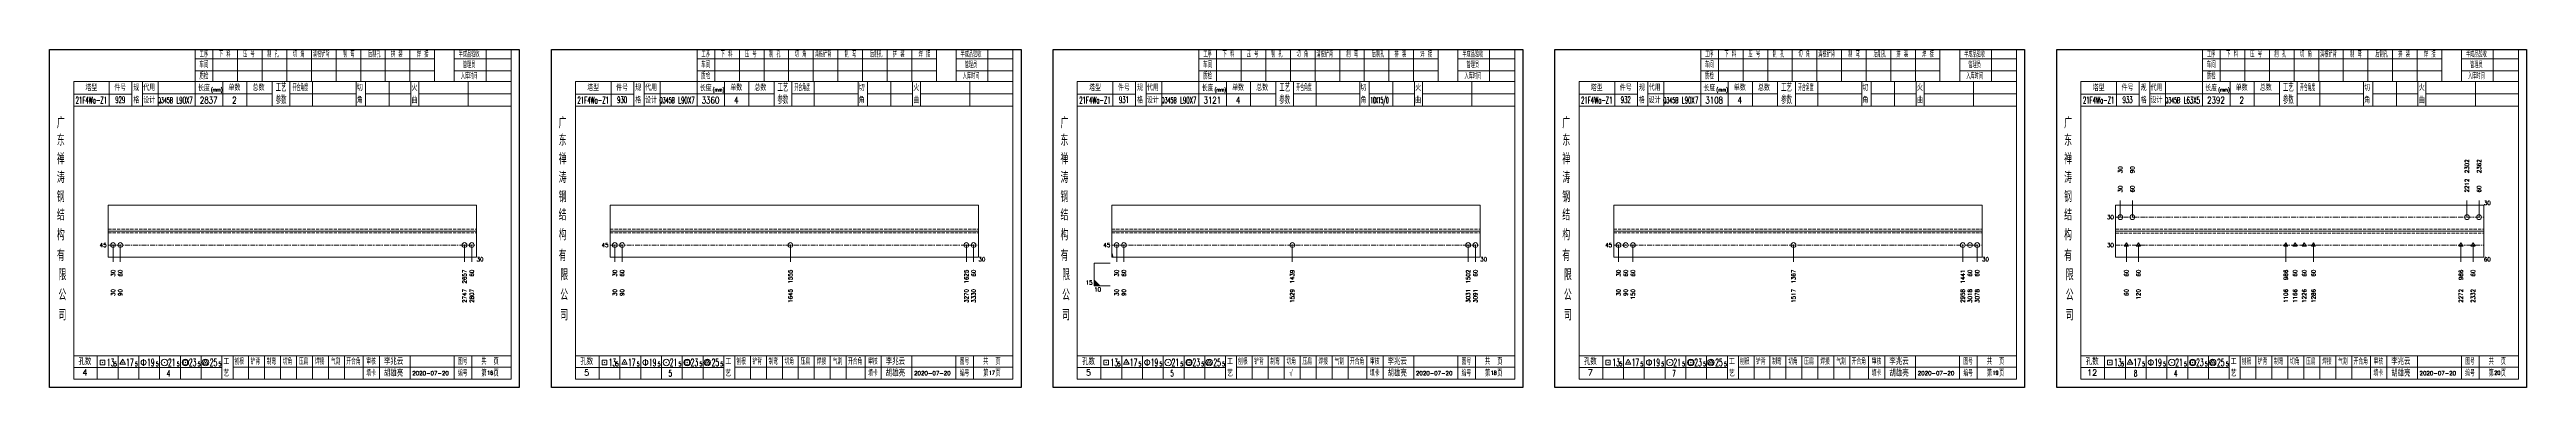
# Model space of a CAD drawing. Extents: x 1310 to 15542, y -76 to 8381.
# Drawn here: x 6198 to 7739, y -76 to 134 of the extents above; entities that cross this region are included whole.
import ezdxf
from ezdxf.enums import TextEntityAlignment as Align

# ---------------------------------------------------------------- set-up
doc = ezdxf.new("R2010")
doc.units = 0
doc.header["$MEASUREMENT"] = 0
doc.linetypes.add('一点画线', pattern=[5.2, 3, -1, 0.2, -1])
doc.linetypes.add('虚线', pattern=[2.75, 2, -0.75])
doc.layers.get('0').update_dxf_attribs({"linetype": 'CONTINUOUS', "lineweight": 25})
for name, color, linetype, lineweight in [('1', 7, 'CONTINUOUS', 25), ('4', 7, 'CONTINUOUS', 25), ('5', 7, 'CONTINUOUS', 25)]:
    doc.layers.add(name, color=color, linetype=linetype, lineweight=lineweight)
doc.styles.get("Standard").update_dxf_attribs({"font": 'simplex.shx', "width": 0.7, "height": 3, "bigfont": 'gbhzfs.shx'})

# ---------------------------------------------------------------- blocks, each defined once
blk = doc.blocks.new('孔21.5')
at = {"layer": '5', "color": 7, "linetype": 'Continuous', "lineweight": 13}
for p, q in [((-0.1, -0.1), (0.1, 0.1)), ((0.1, -0.1), (-0.1, 0.1))]:
    blk.add_line(p, q, dxfattribs=at)
blk.add_circle((0, 0), 1, dxfattribs=at)
blk = doc.blocks.new('孔17.5')
at = {"layer": '5', "color": 7, "linetype": 'Continuous', "lineweight": 13}
for p, q in [((0, 1), (-0.866, -0.5)), ((-0.1, -0.1), (0.1, 0.1)), ((0.1, -0.1), (-0.1, 0.1)), ((0.866, -0.5), (0, 1)), ((-0.866, -0.5), (0.866, -0.5))]:
    blk.add_line(p, q, dxfattribs=at)
blk = doc.blocks.new('CTJGK')
at = {"color": 6, "linetype": 'Continuous'}
for p, q in [((0, 209.97), (292.13, 209.97)), ((0, 0), (0, 209.97)), ((292.13, 209.97), (292.13, 0)), ((292.13, 0), (0, 0))]:
    blk.add_line(p, q, dxfattribs=at)

msp = doc.modelspace()

# ---------------------------------------------------------------- linework, layer by layer
at = {"color": 7, "linetype": 'Continuous', "lineweight": 18}
for p, q in [((6234.872, 37.201), (6234.872, 4.867)), ((6234.872, 37.201), (6464.002, 37.201)), ((6464.002, 37.201), (6464.002, 4.867)), ((6547.002, 37.201), (6547.002, 4.867)), ((6547.002, 37.201), (6776.132, 37.201)), ((6776.132, 37.201), (6776.132, 4.867)), ((6859.132, 37.201), (6859.132, 4.867)), ((6859.132, 37.201), (7088.262, 37.201)), ((7088.262, 37.201), (7088.262, 4.867)), ((7171.262, 37.201), (7171.262, 4.867)), ((7171.262, 37.201), (7400.392, 37.201)), ((7400.392, 37.201), (7400.392, 4.867)), ((7483.392, 37.225), (7483.392, 4.844)), ((7483.392, 37.225), (7712.522, 37.225)), ((7712.522, 37.225), (7712.522, 4.844)), ((6234.872, 21.034), (6464.002, 21.034)), ((6547.002, 21.034), (6776.132, 21.034)), ((6859.132, 21.034), (7088.262, 21.034)), ((7171.262, 21.034), (7400.392, 21.034)), ((7483.392, 21.034), (7712.522, 21.034))]:
    msp.add_line(p, q, dxfattribs=at)
at = {"color": 7, "linetype": 'Continuous', "lineweight": 13}
for p, q in [((7486.392, 29.725), (7486.392, 40.034)), ((7493.892, 29.725), (7493.892, 40.034)), ((7702.022, 29.725), (7702.022, 40.034)), ((7709.522, 29.725), (7709.522, 40.034)), ((6237.872, 12.367), (6237.872, 2.034)), ((6242.372, 12.367), (6242.372, 2.034)), ((6456.502, 12.367), (6456.502, 2.034)), ((6461.002, 12.367), (6461.002, 2.034)), ((6550.002, 12.367), (6550.002, 2.034)), ((6554.502, 12.367), (6554.502, 2.034)), ((6659.18, 12.367), (6659.18, 2.034)), ((6768.632, 12.367), (6768.632, 2.034)), ((6773.132, 12.367), (6773.132, 2.034)), ((6848.132, 1.034), (6858.132, 1.034)), ((6848.132, 1.034), (6848.132, -12.966)), ((6859.132, 7.562), (6859.866, 4.867)), ((6862.132, 12.367), (6862.132, 2.034)), ((6866.632, 12.367), (6866.632, 2.034)), ((6971.384, 12.367), (6971.384, 2.034)), ((7080.762, 12.367), (7080.762, 2.034)), ((7085.262, 12.367), (7085.262, 2.034)), ((7174.262, 12.367), (7174.262, 2.034)), ((7183.262, 12.367), (7183.262, 2.034)), ((7283.099, 12.367), (7283.099, 2.034)), ((7388.392, 12.367), (7388.392, 2.034)), ((7397.392, 12.367), (7397.392, 2.034)), ((7490.142, 12.344), (7490.142, 2.034)), ((7497.642, 12.344), (7497.642, 2.034)), ((7589.336, 12.344), (7589.336, 2.034)), ((7606.578, 12.344), (7606.578, 2.034)), ((7698.272, 12.344), (7698.272, 2.034)), ((7705.772, 12.344), (7705.772, 2.034)), ((6851.632, -12.966), (6848.132, -9.466)), ((6850.757, -12.966), (6848.132, -10.341)), ((6849.882, -12.966), (6848.132, -11.216)), ((6849.007, -12.966), (6848.132, -12.091)), ((6848.132, -12.966), (6858.132, -12.966))]:
    msp.add_line(p, q, dxfattribs=at)
at = {"color": 1, "linetype": '虚线', "lineweight": 18}
for p, q in [((6234.872, 22.201), (6464.002, 22.201)), ((6234.872, 19.867), (6464.002, 19.867)), ((6547.002, 22.201), (6776.132, 22.201)), ((6547.002, 19.867), (6776.132, 19.867)), ((6859.132, 22.201), (7088.262, 22.201)), ((6859.132, 19.867), (7088.262, 19.867)), ((7171.262, 22.201), (7400.392, 22.201)), ((7171.262, 19.867), (7400.392, 19.867)), ((7483.392, 22.225), (7712.522, 22.225)), ((7483.392, 19.844), (7712.522, 19.844))]:
    msp.add_line(p, q, dxfattribs=at)
at = {"color": 3, "linetype": '一点画线', "lineweight": 13}
for p, q in [((7483.392, 29.725), (7712.522, 29.725)), ((6234.872, 12.367), (6464.002, 12.367)), ((6547.002, 12.367), (6776.132, 12.367)), ((6859.132, 12.367), (7088.262, 12.367)), ((7171.262, 12.367), (7400.392, 12.367)), ((7483.392, 12.344), (7712.522, 12.344))]:
    msp.add_line(p, q, dxfattribs=at)
at = {"layer": '1', "color": 7, "linetype": 'Continuous', "lineweight": 18}
for p, q in [((6234.872, 4.867), (6464.002, 4.867)), ((6547.002, 4.867), (6776.132, 4.867)), ((6859.132, 4.867), (7088.262, 4.867)), ((7171.262, 4.867), (7400.392, 4.867)), ((7483.392, 4.844), (7712.522, 4.844))]:
    msp.add_line(p, q, dxfattribs=at)
at = {"layer": '4', "color": 1, "linetype": 'Continuous', "lineweight": 18}
for p, q in [((6198.372, 133.861), (6198.372, -76.109)), ((6490.502, 133.861), (6198.372, 133.861)), ((6289.002, 133.861), (6289.002, 114.021)), ((6437.842, 128.131), (6289.002, 128.131)), ((6300.032, 133.861), (6300.032, 114.001)), ((6315.342, 133.861), (6315.342, 114.001)), ((6330.662, 133.861), (6330.662, 114.001)), ((6345.972, 133.861), (6345.972, 114.001)), ((6361.282, 133.861), (6361.282, 114.001)), ((6376.592, 133.861), (6376.592, 114.001)), ((6391.912, 133.861), (6391.912, 114.001)), ((6407.222, 133.861), (6407.222, 114.001)), ((6422.532, 133.861), (6422.532, 114.001)), ((6437.842, 133.861), (6437.842, 114.021)), ((6437.842, 133.861), (6437.842, 114.001)), ((6450.122, 133.861), (6450.122, 114.001)), ((6485.452, 128.131), (6450.122, 128.131)), ((6469.872, 133.861), (6469.872, 114.001)), ((6485.452, 133.861), (6485.452, 114.001)), ((6490.502, 104.061), (6490.502, 133.861)), ((6510.502, 133.861), (6510.502, -76.109)), ((6802.632, 133.861), (6510.502, 133.861)), ((6601.132, 133.861), (6601.132, 114.021)), ((6749.972, 128.131), (6601.132, 128.131)), ((6612.162, 133.861), (6612.162, 114.001)), ((6627.472, 133.861), (6627.472, 114.001)), ((6642.792, 133.861), (6642.792, 114.001)), ((6658.102, 133.861), (6658.102, 114.001)), ((6673.412, 133.861), (6673.412, 114.001)), ((6688.722, 133.861), (6688.722, 114.001)), ((6704.042, 133.861), (6704.042, 114.001)), ((6719.352, 133.861), (6719.352, 114.001)), ((6734.662, 133.861), (6734.662, 114.001)), ((6749.972, 133.861), (6749.972, 114.021)), ((6749.972, 133.861), (6749.972, 114.001)), ((6762.252, 133.861), (6762.252, 114.001)), ((6797.582, 128.131), (6762.252, 128.131)), ((6782.002, 133.861), (6782.002, 114.001)), ((6797.582, 133.861), (6797.582, 114.001)), ((6802.632, 104.061), (6802.632, 133.861)), ((6822.632, 133.861), (6822.632, -76.109)), ((7114.762, 133.861), (6822.632, 133.861)), ((6913.262, 133.861), (6913.262, 114.021)), ((7062.102, 128.131), (6913.262, 128.131)), ((6924.292, 133.861), (6924.292, 114.001)), ((6939.602, 133.861), (6939.602, 114.001)), ((6954.922, 133.861), (6954.922, 114.001)), ((6970.232, 133.861), (6970.232, 114.001)), ((6985.542, 133.861), (6985.542, 114.001)), ((7000.852, 133.861), (7000.852, 114.001)), ((7016.172, 133.861), (7016.172, 114.001)), ((7031.482, 133.861), (7031.482, 114.001)), ((7046.792, 133.861), (7046.792, 114.001)), ((7062.102, 133.861), (7062.102, 114.021)), ((7062.102, 133.861), (7062.102, 114.001)), ((7074.382, 133.861), (7074.382, 114.001)), ((7109.712, 128.131), (7074.382, 128.131)), ((7094.132, 133.861), (7094.132, 114.001)), ((7109.712, 133.861), (7109.712, 114.001)), ((7114.762, 104.061), (7114.762, 133.861)), ((7134.762, 133.861), (7134.762, -76.109)), ((7426.892, 133.861), (7134.762, 133.861)), ((7225.392, 133.861), (7225.392, 114.021)), ((7374.232, 128.131), (7225.392, 128.131)), ((7236.422, 133.861), (7236.422, 114.001)), ((7251.732, 133.861), (7251.732, 114.001)), ((7267.052, 133.861), (7267.052, 114.001)), ((7282.362, 133.861), (7282.362, 114.001)), ((7297.672, 133.861), (7297.672, 114.001)), ((7312.982, 133.861), (7312.982, 114.001)), ((7328.302, 133.861), (7328.302, 114.001)), ((7343.612, 133.861), (7343.612, 114.001)), ((7358.922, 133.861), (7358.922, 114.001)), ((7374.232, 133.861), (7374.232, 114.021)), ((7374.232, 133.861), (7374.232, 114.001)), ((7386.512, 133.861), (7386.512, 114.001)), ((7421.842, 128.131), (7386.512, 128.131)), ((7406.262, 133.861), (7406.262, 114.001)), ((7421.842, 133.861), (7421.842, 114.001)), ((7426.892, 104.061), (7426.892, 133.861)), ((7446.892, 133.861), (7446.892, -76.109)), ((7739.022, 133.861), (7446.892, 133.861)), ((7537.522, 133.861), (7537.522, 114.021)), ((7686.362, 128.131), (7537.522, 128.131)), ((7548.552, 133.861), (7548.552, 114.001)), ((7563.862, 133.861), (7563.862, 114.001)), ((7579.182, 133.861), (7579.182, 114.001)), ((7594.492, 133.861), (7594.492, 114.001)), ((7609.802, 133.861), (7609.802, 114.001)), ((7625.112, 133.861), (7625.112, 114.001)), ((7640.432, 133.861), (7640.432, 114.001)), ((7655.742, 133.861), (7655.742, 114.001)), ((7671.052, 133.861), (7671.052, 114.001)), ((7686.362, 133.861), (7686.362, 114.021)), ((7686.362, 133.861), (7686.362, 114.001)), ((7698.642, 133.861), (7698.642, 114.001)), ((7733.972, 128.131), (7698.642, 128.131)), ((7718.392, 133.861), (7718.392, 114.001)), ((7733.972, 133.861), (7733.972, 114.001)), ((7739.022, 104.061), (7739.022, 133.861)), ((6213.382, 114.001), (6213.382, -71.059)), ((6485.452, 114.001), (6213.382, 114.001)), ((6235.502, 114.011), (6235.502, 98.591)), ((6249.652, 98.591), (6249.652, 114.001)), ((6256.152, 98.591), (6256.152, 114.001)), ((6266.022, 114.001), (6266.022, 98.591)), ((6437.842, 120.651), (6289.002, 120.651)), ((6289.002, 114.021), (6289.002, 98.591)), ((6306.122, 114.001), (6306.122, 98.591)), ((6321.172, 114.001), (6321.172, 98.591)), ((6336.872, 114.001), (6336.872, 98.591)), ((6347.932, 114.001), (6347.932, 98.591)), ((6361.882, 114.001), (6361.882, 98.591)), ((6389.182, 114.001), (6389.182, 98.591)), ((6394.942, 114.001), (6394.942, 98.591)), ((6409.562, 114.001), (6409.562, 98.591)), ((6423.022, 114.001), (6423.022, 98.591)), ((6428.012, 114.001), (6428.012, 98.591)), ((6485.452, 120.651), (6450.122, 120.651)), ((6458.752, 114.001), (6458.752, 98.591)), ((6485.452, -71.059), (6485.452, 114.001)), ((6525.512, 114.001), (6525.512, -71.059)), ((6797.582, 114.001), (6525.512, 114.001)), ((6547.632, 114.011), (6547.632, 98.591)), ((6561.782, 98.591), (6561.782, 114.001)), ((6568.282, 98.591), (6568.282, 114.001)), ((6578.152, 114.001), (6578.152, 98.591)), ((6749.972, 120.651), (6601.132, 120.651)), ((6601.132, 114.021), (6601.132, 98.591)), ((6618.252, 114.001), (6618.252, 98.591)), ((6633.302, 114.001), (6633.302, 98.591)), ((6649.002, 114.001), (6649.002, 98.591)), ((6660.062, 114.001), (6660.062, 98.591)), ((6674.012, 114.001), (6674.012, 98.591)), ((6701.312, 114.001), (6701.312, 98.591)), ((6707.072, 114.001), (6707.072, 98.591)), ((6721.692, 114.001), (6721.692, 98.591)), ((6735.152, 114.001), (6735.152, 98.591)), ((6740.142, 114.001), (6740.142, 98.591)), ((6797.582, 120.651), (6762.252, 120.651)), ((6770.882, 114.001), (6770.882, 98.591)), ((6797.582, -71.059), (6797.582, 114.001)), ((6837.642, 114.001), (6837.642, -71.059)), ((7109.712, 114.001), (6837.642, 114.001)), ((6859.762, 114.011), (6859.762, 98.591)), ((6873.912, 98.591), (6873.912, 114.001)), ((6880.412, 98.591), (6880.412, 114.001)), ((6890.282, 114.001), (6890.282, 98.591)), ((7062.102, 120.651), (6913.262, 120.651)), ((6913.262, 114.021), (6913.262, 98.591)), ((6930.382, 114.001), (6930.382, 98.591)), ((6945.432, 114.001), (6945.432, 98.591)), ((6961.132, 114.001), (6961.132, 98.591)), ((6972.192, 114.001), (6972.192, 98.591)), ((6986.142, 114.001), (6986.142, 98.591)), ((7013.442, 114.001), (7013.442, 98.591)), ((7019.202, 114.001), (7019.202, 98.591)), ((7033.822, 114.001), (7033.822, 98.591)), ((7047.282, 114.001), (7047.282, 98.591)), ((7052.272, 114.001), (7052.272, 98.591)), ((7109.712, 120.651), (7074.382, 120.651)), ((7083.012, 114.001), (7083.012, 98.591)), ((7109.712, -71.059), (7109.712, 114.001)), ((7149.772, 114.001), (7149.772, -71.059)), ((7421.842, 114.001), (7149.772, 114.001)), ((7171.892, 114.011), (7171.892, 98.591)), ((7186.042, 98.591), (7186.042, 114.001)), ((7192.542, 98.591), (7192.542, 114.001)), ((7202.412, 114.001), (7202.412, 98.591)), ((7374.232, 120.651), (7225.392, 120.651)), ((7225.392, 114.021), (7225.392, 98.591)), ((7242.512, 114.001), (7242.512, 98.591)), ((7257.562, 114.001), (7257.562, 98.591)), ((7273.262, 114.001), (7273.262, 98.591)), ((7284.322, 114.001), (7284.322, 98.591)), ((7298.272, 114.001), (7298.272, 98.591)), ((7325.572, 114.001), (7325.572, 98.591)), ((7331.332, 114.001), (7331.332, 98.591)), ((7345.952, 114.001), (7345.952, 98.591)), ((7359.412, 114.001), (7359.412, 98.591)), ((7364.402, 114.001), (7364.402, 98.591)), ((7421.842, 120.651), (7386.512, 120.651)), ((7395.142, 114.001), (7395.142, 98.591)), ((7421.842, -71.059), (7421.842, 114.001)), ((7461.902, 114.001), (7461.902, -71.059)), ((7733.972, 114.001), (7461.902, 114.001)), ((7484.022, 114.011), (7484.022, 98.591)), ((7498.172, 98.591), (7498.172, 114.001)), ((7504.672, 98.591), (7504.672, 114.001)), ((7514.542, 114.001), (7514.542, 98.591)), ((7686.362, 120.651), (7537.522, 120.651)), ((7537.522, 114.021), (7537.522, 98.591)), ((7554.642, 114.001), (7554.642, 98.591)), ((7569.692, 114.001), (7569.692, 98.591)), ((7585.392, 114.001), (7585.392, 98.591)), ((7596.452, 114.001), (7596.452, 98.591)), ((7610.402, 114.001), (7610.402, 98.591)), ((7637.702, 114.001), (7637.702, 98.591)), ((7643.462, 114.001), (7643.462, 98.591)), ((7658.082, 114.001), (7658.082, 98.591)), ((7671.542, 114.001), (7671.542, 98.591)), ((7676.532, 114.001), (7676.532, 98.591)), ((7733.972, 120.651), (7698.642, 120.651)), ((7707.272, 114.001), (7707.272, 98.591)), ((7733.972, -71.059), (7733.972, 114.001)), ((6249.652, 106.241), (6213.382, 106.241)), ((6485.632, 98.591), (6213.382, 98.591)), ((6336.872, 106.291), (6256.152, 106.291)), ((6347.932, 106.291), (6389.182, 106.291)), ((6394.942, 106.291), (6423.022, 106.291)), ((6428.012, 106.291), (6485.632, 106.291)), ((6490.502, -76.109), (6490.502, 104.061)), ((6561.782, 106.241), (6525.512, 106.241)), ((6797.762, 98.591), (6525.512, 98.591)), ((6649.002, 106.291), (6568.282, 106.291)), ((6660.062, 106.291), (6701.312, 106.291)), ((6707.072, 106.291), (6735.152, 106.291)), ((6740.142, 106.291), (6797.762, 106.291)), ((6802.632, -76.109), (6802.632, 104.061)), ((6873.912, 106.241), (6837.642, 106.241)), ((7109.892, 98.591), (6837.642, 98.591)), ((6961.132, 106.291), (6880.412, 106.291)), ((6972.192, 106.291), (7013.442, 106.291)), ((7019.202, 106.291), (7047.282, 106.291)), ((7052.272, 106.291), (7109.892, 106.291)), ((7114.762, -76.109), (7114.762, 104.061)), ((7186.042, 106.241), (7149.772, 106.241)), ((7422.022, 98.591), (7149.772, 98.591)), ((7273.262, 106.291), (7192.542, 106.291)), ((7284.322, 106.291), (7325.572, 106.291)), ((7331.332, 106.291), (7359.412, 106.291)), ((7364.402, 106.291), (7422.022, 106.291)), ((7426.892, -76.109), (7426.892, 104.061)), ((7498.172, 106.241), (7461.902, 106.241)), ((7734.152, 98.591), (7461.902, 98.591)), ((7585.392, 106.291), (7504.672, 106.291)), ((7596.452, 106.291), (7637.702, 106.291)), ((7643.462, 106.291), (7671.542, 106.291)), ((7676.532, 106.291), (7734.152, 106.291)), ((7739.022, -76.109), (7739.022, 104.061)), ((6213.382, -56.529), (6485.452, -56.529)), ((6228.072, -56.529), (6228.072, -71.059)), ((6241.002, -71.059), (6241.002, -56.529)), ((6253.932, -56.529), (6253.932, -71.059)), ((6266.852, -71.059), (6266.852, -56.529)), ((6279.782, -56.529), (6279.782, -71.059)), ((6292.712, -71.059), (6292.712, -56.529)), ((6305.632, -71.059), (6305.632, -56.529)), ((6312.502, -71.059), (6312.502, -56.529)), ((6322.162, -71.059), (6322.162, -56.529)), ((6332.102, -71.059), (6332.102, -56.529)), ((6342.042, -71.059), (6342.042, -56.529)), ((6351.992, -71.059), (6351.992, -56.529)), ((6361.932, -71.059), (6361.932, -56.529)), ((6371.872, -71.059), (6371.872, -56.529)), ((6381.822, -71.059), (6381.822, -56.529)), ((6393.462, -71.059), (6393.462, -56.529)), ((6403.612, -71.059), (6403.612, -56.529)), ((6422.672, -71.059), (6422.672, -56.529)), ((6450.052, -71.059), (6450.052, -56.529)), ((6461.012, -71.059), (6461.012, -56.529)), ((6525.512, -56.529), (6797.582, -56.529)), ((6540.202, -56.529), (6540.202, -71.059)), ((6553.132, -71.059), (6553.132, -56.529)), ((6566.062, -56.529), (6566.062, -71.059)), ((6578.982, -71.059), (6578.982, -56.529)), ((6591.912, -56.529), (6591.912, -71.059)), ((6604.842, -71.059), (6604.842, -56.529)), ((6617.762, -71.059), (6617.762, -56.529)), ((6624.632, -71.059), (6624.632, -56.529)), ((6634.292, -71.059), (6634.292, -56.529)), ((6644.232, -71.059), (6644.232, -56.529)), ((6654.172, -71.059), (6654.172, -56.529)), ((6664.122, -71.059), (6664.122, -56.529)), ((6674.062, -71.059), (6674.062, -56.529)), ((6684.002, -71.059), (6684.002, -56.529)), ((6693.952, -71.059), (6693.952, -56.529)), ((6705.592, -71.059), (6705.592, -56.529)), ((6715.742, -71.059), (6715.742, -56.529)), ((6734.802, -71.059), (6734.802, -56.529)), ((6762.182, -71.059), (6762.182, -56.529)), ((6773.142, -71.059), (6773.142, -56.529)), ((6837.642, -56.529), (7109.712, -56.529)), ((6852.332, -56.529), (6852.332, -71.059)), ((6865.262, -71.059), (6865.262, -56.529)), ((6878.192, -56.529), (6878.192, -71.059)), ((6891.112, -71.059), (6891.112, -56.529)), ((6904.042, -56.529), (6904.042, -71.059)), ((6916.972, -71.059), (6916.972, -56.529)), ((6929.892, -71.059), (6929.892, -56.529)), ((6936.762, -71.059), (6936.762, -56.529)), ((6946.422, -71.059), (6946.422, -56.529)), ((6956.362, -71.059), (6956.362, -56.529)), ((6966.302, -71.059), (6966.302, -56.529)), ((6976.252, -71.059), (6976.252, -56.529)), ((6986.192, -71.059), (6986.192, -56.529)), ((6996.132, -71.059), (6996.132, -56.529)), ((7006.082, -71.059), (7006.082, -56.529)), ((7017.722, -71.059), (7017.722, -56.529)), ((7027.872, -71.059), (7027.872, -56.529)), ((7046.932, -71.059), (7046.932, -56.529)), ((7074.312, -71.059), (7074.312, -56.529)), ((7085.272, -71.059), (7085.272, -56.529)), ((7149.772, -56.529), (7421.842, -56.529)), ((7164.462, -56.529), (7164.462, -71.059)), ((7177.392, -71.059), (7177.392, -56.529)), ((7190.322, -56.529), (7190.322, -71.059)), ((7203.242, -71.059), (7203.242, -56.529)), ((7216.172, -56.529), (7216.172, -71.059)), ((7229.102, -71.059), (7229.102, -56.529)), ((7242.022, -71.059), (7242.022, -56.529)), ((7248.892, -71.059), (7248.892, -56.529)), ((7258.552, -71.059), (7258.552, -56.529)), ((7268.492, -71.059), (7268.492, -56.529)), ((7278.432, -71.059), (7278.432, -56.529)), ((7288.382, -71.059), (7288.382, -56.529)), ((7298.322, -71.059), (7298.322, -56.529)), ((7308.262, -71.059), (7308.262, -56.529)), ((7318.212, -71.059), (7318.212, -56.529)), ((7329.852, -71.059), (7329.852, -56.529)), ((7340.002, -71.059), (7340.002, -56.529)), ((7359.062, -71.059), (7359.062, -56.529)), ((7386.442, -71.059), (7386.442, -56.529)), ((7397.402, -71.059), (7397.402, -56.529)), ((7461.902, -56.529), (7733.972, -56.529)), ((7476.592, -56.529), (7476.592, -71.059)), ((7489.522, -71.059), (7489.522, -56.529)), ((7502.452, -56.529), (7502.452, -71.059)), ((7515.372, -71.059), (7515.372, -56.529)), ((7528.302, -56.529), (7528.302, -71.059)), ((7541.232, -71.059), (7541.232, -56.529)), ((7554.152, -71.059), (7554.152, -56.529)), ((7561.022, -71.059), (7561.022, -56.529)), ((7570.682, -71.059), (7570.682, -56.529)), ((7580.622, -71.059), (7580.622, -56.529)), ((7590.562, -71.059), (7590.562, -56.529)), ((7600.512, -71.059), (7600.512, -56.529)), ((7610.452, -71.059), (7610.452, -56.529)), ((7620.392, -71.059), (7620.392, -56.529)), ((7630.342, -71.059), (7630.342, -56.529)), ((7641.982, -71.059), (7641.982, -56.529)), ((7652.132, -71.059), (7652.132, -56.529)), ((7671.192, -71.059), (7671.192, -56.529)), ((7698.572, -71.059), (7698.572, -56.529)), ((7709.532, -71.059), (7709.532, -56.529)), ((6198.372, -76.109), (6490.502, -76.109)), ((6305.632, -63.659), (6213.382, -63.659)), ((6213.382, -71.059), (6485.452, -71.059)), ((6312.462, -63.499), (6485.452, -63.499)), ((6510.502, -76.109), (6802.632, -76.109)), ((6617.762, -63.659), (6525.512, -63.659)), ((6525.512, -71.059), (6797.582, -71.059)), ((6624.592, -63.499), (6797.582, -63.499)), ((6822.632, -76.109), (7114.762, -76.109)), ((6929.892, -63.659), (6837.642, -63.659)), ((6837.642, -71.059), (7109.712, -71.059)), ((6936.722, -63.499), (7109.712, -63.499)), ((7134.762, -76.109), (7426.892, -76.109)), ((7242.022, -63.659), (7149.772, -63.659)), ((7149.772, -71.059), (7421.842, -71.059)), ((7248.852, -63.499), (7421.842, -63.499)), ((7446.892, -76.109), (7739.022, -76.109)), ((7554.152, -63.659), (7461.902, -63.659)), ((7461.902, -71.059), (7733.972, -71.059)), ((7560.982, -63.499), (7733.972, -63.499))]:
    msp.add_line(p, q, dxfattribs=at)
at = {"layer": '4', "color": 7, "linetype": 'Continuous', "lineweight": 13}
for p, q in [((6229.958, -62.023), (6229.958, -59.195)), ((6229.958, -59.195), (6232.786, -59.195)), ((6231.172, -60.809), (6231.572, -60.409)), ((6231.572, -60.809), (6231.172, -60.409)), ((6232.786, -59.195), (6232.786, -62.023)), ((6243.872, -58.609), (6242.14, -61.609)), ((6242.14, -61.609), (6245.604, -61.609)), ((6243.672, -60.809), (6244.072, -60.409)), ((6244.072, -60.809), (6243.672, -60.409)), ((6245.604, -61.609), (6243.872, -58.609)), ((6256.872, -58.609), (6256.872, -62.609)), ((6269.672, -60.809), (6270.072, -60.409)), ((6270.072, -60.809), (6269.672, -60.409)), ((6281.458, -62.023), (6281.458, -59.195)), ((6281.458, -59.195), (6284.286, -59.195)), ((6282.672, -60.809), (6283.072, -60.409)), ((6283.072, -60.809), (6282.672, -60.409)), ((6284.286, -59.195), (6284.286, -62.023)), ((6295.372, -58.609), (6293.64, -61.609)), ((6293.64, -61.609), (6297.104, -61.609)), ((6295.172, -60.809), (6295.572, -60.409)), ((6295.572, -60.809), (6295.172, -60.409)), ((6297.104, -61.609), (6295.372, -58.609)), ((6542.088, -62.023), (6542.088, -59.195)), ((6542.088, -59.195), (6544.916, -59.195)), ((6543.302, -60.809), (6543.702, -60.409)), ((6543.702, -60.809), (6543.302, -60.409)), ((6544.916, -59.195), (6544.916, -62.023)), ((6556.002, -58.609), (6554.27, -61.609)), ((6554.27, -61.609), (6557.734, -61.609)), ((6555.802, -60.809), (6556.202, -60.409)), ((6556.202, -60.809), (6555.802, -60.409)), ((6557.734, -61.609), (6556.002, -58.609)), ((6569.002, -58.609), (6569.002, -62.609)), ((6581.802, -60.809), (6582.202, -60.409)), ((6582.202, -60.809), (6581.802, -60.409)), ((6593.588, -62.023), (6593.588, -59.195)), ((6593.588, -59.195), (6596.416, -59.195)), ((6594.802, -60.809), (6595.202, -60.409)), ((6595.202, -60.809), (6594.802, -60.409)), ((6596.416, -59.195), (6596.416, -62.023)), ((6607.502, -58.609), (6605.77, -61.609)), ((6605.77, -61.609), (6609.234, -61.609)), ((6607.302, -60.809), (6607.702, -60.409)), ((6607.702, -60.809), (6607.302, -60.409)), ((6609.234, -61.609), (6607.502, -58.609)), ((6854.218, -62.023), (6854.218, -59.195)), ((6854.218, -59.195), (6857.046, -59.195)), ((6855.432, -60.809), (6855.832, -60.409)), ((6855.832, -60.809), (6855.432, -60.409)), ((6857.046, -59.195), (6857.046, -62.023)), ((6868.132, -58.609), (6866.4, -61.609)), ((6866.4, -61.609), (6869.864, -61.609)), ((6867.932, -60.809), (6868.332, -60.409)), ((6868.332, -60.809), (6867.932, -60.409)), ((6869.864, -61.609), (6868.132, -58.609)), ((6881.132, -58.609), (6881.132, -62.609)), ((6893.932, -60.809), (6894.332, -60.409)), ((6894.332, -60.809), (6893.932, -60.409)), ((6905.718, -62.023), (6905.718, -59.195)), ((6905.718, -59.195), (6908.546, -59.195)), ((6906.932, -60.809), (6907.332, -60.409)), ((6907.332, -60.809), (6906.932, -60.409)), ((6908.546, -59.195), (6908.546, -62.023)), ((6919.632, -58.609), (6917.9, -61.609)), ((6917.9, -61.609), (6921.364, -61.609)), ((6919.432, -60.809), (6919.832, -60.409)), ((6919.832, -60.809), (6919.432, -60.409)), ((6921.364, -61.609), (6919.632, -58.609)), ((7166.348, -62.023), (7166.348, -59.195)), ((7166.348, -59.195), (7169.176, -59.195)), ((7167.562, -60.809), (7167.962, -60.409)), ((7167.962, -60.809), (7167.562, -60.409)), ((7169.176, -59.195), (7169.176, -62.023)), ((7180.262, -58.609), (7178.53, -61.609)), ((7178.53, -61.609), (7181.994, -61.609)), ((7180.062, -60.809), (7180.462, -60.409)), ((7180.462, -60.809), (7180.062, -60.409)), ((7181.994, -61.609), (7180.262, -58.609)), ((7193.262, -58.609), (7193.262, -62.609)), ((7206.062, -60.809), (7206.462, -60.409)), ((7206.462, -60.809), (7206.062, -60.409)), ((7217.848, -62.023), (7217.848, -59.195)), ((7217.848, -59.195), (7220.676, -59.195)), ((7219.062, -60.809), (7219.462, -60.409)), ((7219.462, -60.809), (7219.062, -60.409)), ((7220.676, -59.195), (7220.676, -62.023)), ((7231.762, -58.609), (7230.03, -61.609)), ((7230.03, -61.609), (7233.494, -61.609)), ((7231.562, -60.809), (7231.962, -60.409)), ((7231.962, -60.809), (7231.562, -60.409)), ((7233.494, -61.609), (7231.762, -58.609)), ((7478.478, -62.023), (7478.478, -59.195)), ((7478.478, -59.195), (7481.306, -59.195)), ((7479.692, -60.809), (7480.092, -60.409)), ((7480.092, -60.809), (7479.692, -60.409)), ((7481.306, -59.195), (7481.306, -62.023)), ((7492.392, -58.609), (7490.66, -61.609)), ((7490.66, -61.609), (7494.124, -61.609)), ((7492.192, -60.809), (7492.592, -60.409)), ((7492.592, -60.809), (7492.192, -60.409)), ((7494.124, -61.609), (7492.392, -58.609)), ((7505.392, -58.609), (7505.392, -62.609)), ((7518.192, -60.809), (7518.592, -60.409)), ((7518.592, -60.809), (7518.192, -60.409)), ((7529.978, -62.023), (7529.978, -59.195)), ((7529.978, -59.195), (7532.806, -59.195)), ((7531.192, -60.809), (7531.592, -60.409)), ((7531.592, -60.809), (7531.192, -60.409)), ((7532.806, -59.195), (7532.806, -62.023)), ((7543.892, -58.609), (7542.16, -61.609)), ((7542.16, -61.609), (7545.624, -61.609)), ((7543.692, -60.809), (7544.092, -60.409)), ((7544.092, -60.809), (7543.692, -60.409)), ((7545.624, -61.609), (7543.892, -58.609)), ((6232.786, -62.023), (6229.958, -62.023)), ((6284.286, -62.023), (6281.458, -62.023)), ((6544.916, -62.023), (6542.088, -62.023)), ((6596.416, -62.023), (6593.588, -62.023)), ((6857.046, -62.023), (6854.218, -62.023)), ((6908.546, -62.023), (6905.718, -62.023)), ((7169.176, -62.023), (7166.348, -62.023)), ((7220.676, -62.023), (7217.848, -62.023)), ((7481.306, -62.023), (7478.478, -62.023)), ((7532.806, -62.023), (7529.978, -62.023))]:
    msp.add_line(p, q, dxfattribs=at)
for centre, radius in [((6256.872, -60.609), 1.6), ((6269.872, -60.609), 2), ((6282.872, -60.609), 2), ((6295.372, -60.609), 2), ((6569.002, -60.609), 1.6), ((6582.002, -60.609), 2), ((6595.002, -60.609), 2), ((6607.502, -60.609), 2), ((6881.132, -60.609), 1.6), ((6894.132, -60.609), 2), ((6907.132, -60.609), 2), ((6919.632, -60.609), 2), ((7193.262, -60.609), 1.6), ((7206.262, -60.609), 2), ((7219.262, -60.609), 2), ((7231.762, -60.609), 2), ((7505.392, -60.609), 1.6), ((7518.392, -60.609), 2), ((7531.392, -60.609), 2), ((7543.892, -60.609), 2)]:
    msp.add_circle(centre, radius, dxfattribs=at)

# ---------------------------------------------------------------- block references
at = {"color": 0, "linetype": 'Continuous'}
for p in [(6198.372, -76.109), (6510.502, -76.109), (6822.632, -76.109), (7134.762, -76.109), (7446.892, -76.109)]:
    msp.add_blockref('CTJGK', p, dxfattribs=at)
at = {"color": 8, "linetype": 'Continuous', "lineweight": 9, "xscale": 1.5, "yscale": 1.5, "zscale": 1.5}
for p in [(7486.392, 29.725), (7493.892, 29.725), (7702.022, 29.725), (7709.522, 29.725)]:
    msp.add_blockref('孔21.5', p, dxfattribs=at)
at = {"layer": '1', "color": 8, "linetype": 'Continuous', "lineweight": 9, "xscale": 1.5, "yscale": 1.5, "zscale": 1.5}
for name, p in [('孔21.5', (6237.872, 12.367)), ('孔21.5', (6242.372, 12.367)), ('孔21.5', (6456.502, 12.367)), ('孔21.5', (6461.002, 12.367)), ('孔21.5', (6550.002, 12.367)), ('孔21.5', (6554.502, 12.367)), ('孔21.5', (6659.18, 12.367)), ('孔21.5', (6768.632, 12.367)), ('孔21.5', (6773.132, 12.367)), ('孔21.5', (6862.132, 12.367)), ('孔21.5', (6866.632, 12.367)), ('孔21.5', (6971.384, 12.367)), ('孔21.5', (7080.762, 12.367)), ('孔21.5', (7085.262, 12.367)), ('孔21.5', (7174.262, 12.367)), ('孔21.5', (7178.762, 12.367)), ('孔21.5', (7183.262, 12.367)), ('孔21.5', (7283.099, 12.367)), ('孔21.5', (7388.392, 12.367)), ('孔21.5', (7392.892, 12.367)), ('孔21.5', (7397.392, 12.367)), ('孔17.5', (7490.142, 12.344)), ('孔17.5', (7497.642, 12.344)), ('孔17.5', (7589.336, 12.344)), ('孔17.5', (7595.083, 12.344)), ('孔17.5', (7600.83, 12.344)), ('孔17.5', (7606.578, 12.344)), ('孔17.5', (7698.272, 12.344)), ('孔17.5', (7705.772, 12.344))]:
    msp.add_blockref(name, p, dxfattribs=at)

# ---------------------------------------------------------------- texts
at = {"color": 7, "linetype": 'Continuous', "lineweight": 13}
for s, p in [('2302', (7702.022, 57.034)), ('2362', (7709.522, 57.034)), ('30', (7486.392, 57.034)), ('90', (7493.892, 57.034))]:
    msp.add_text(s, height=2.5, rotation=90, dxfattribs=at).set_placement(p, align=Align.MIDDLE_LEFT)
at = {"color": 8, "linetype": 'Continuous', "lineweight": 9}
for s, p in [('30', (7486.392, 45.034)), ('60', (7493.892, 45.034)), ('2212', (7702.022, 45.034)), ('60', (7709.522, 45.034))]:
    msp.add_text(s, height=2.5, rotation=90, dxfattribs=at).set_placement(p, align=Align.MIDDLE_LEFT)
at = {"color": 7, "linetype": 'Continuous', "lineweight": 13}
for s, p in [('30', (7482.392, 29.725)), ('45', (6233.872, 12.367)), ('45', (6546.002, 12.367)), ('45', (6858.132, 12.367)), ('45', (7170.262, 12.367)), ('30', (7482.392, 12.344))]:
    msp.add_text(s, height=2.5, dxfattribs=at).set_placement(p, align=Align.MIDDLE_RIGHT)
msp.add_text('30', height=2.5, dxfattribs=at).set_placement((7712.522, 38.534), align=Align.MIDDLE_LEFT)
msp.add_text('15', height=2.5, dxfattribs=at).set_placement((6847.132, -12.966), align=Align.BOTTOM_RIGHT)
msp.add_text('10', height=2.5, dxfattribs=at).set_placement((6848.132, -13.966), align=Align.TOP_LEFT)
at = {"layer": '1', "color": 7, "linetype": 'Continuous', "lineweight": 13}
for s, p in [('30', (6464.002, 3.534)), ('30', (6776.132, 3.534)), ('30', (7088.262, 3.534)), ('30', (7400.392, 3.534)), ('60', (7712.522, 3.534))]:
    msp.add_text(s, height=2.5, dxfattribs=at).set_placement(p, align=Align.MIDDLE_LEFT)
at = {"layer": '1', "color": 8, "linetype": 'Continuous', "lineweight": 9}
for s, p in [('30', (6237.872, -2.966)), ('60', (6242.372, -2.966)), ('2657', (6456.502, -2.966)), ('60', (6461.002, -2.966)), ('30', (6550.002, -2.966)), ('60', (6554.502, -2.966)), ('1555', (6659.18, -2.966)), ('1625', (6768.632, -2.966)), ('60', (6773.132, -2.966)), ('30', (6862.132, -2.966)), ('60', (6866.632, -2.966)), ('1439', (6971.384, -2.966)), ('1502', (7080.762, -2.966)), ('60', (7085.262, -2.966)), ('30', (7174.262, -2.966)), ('60', (7178.762, -2.966)), ('60', (7183.262, -2.966)), ('1367', (7283.099, -2.966)), ('1441', (7388.392, -2.966)), ('60', (7392.892, -2.966)), ('60', (7397.392, -2.966)), ('60', (7490.142, -2.966)), ('60', (7497.642, -2.966)), ('986', (7589.336, -2.966)), ('60', (7595.083, -2.966)), ('60', (7600.83, -2.966)), ('60', (7606.578, -2.966)), ('986', (7698.272, -2.966)), ('60', (7705.772, -2.966))]:
    msp.add_text(s, height=2.5, rotation=90, dxfattribs=at).set_placement(p, align=Align.MIDDLE_RIGHT)
at = {"layer": '1', "color": 7, "linetype": 'Continuous', "lineweight": 13}
for s, p in [('30', (6237.872, -14.966)), ('90', (6242.372, -14.966)), ('2747', (6456.502, -14.966)), ('2807', (6461.002, -14.966)), ('30', (6550.002, -14.966)), ('90', (6554.502, -14.966)), ('1645', (6659.18, -14.966)), ('3270', (6768.632, -14.966)), ('3330', (6773.132, -14.966)), ('30', (6862.132, -14.966)), ('90', (6866.632, -14.966)), ('1529', (6971.384, -14.966)), ('30', (7174.262, -14.966)), ('90', (7178.762, -14.966)), ('150', (7183.262, -14.966)), ('1517', (7283.099, -14.966)), ('2958', (7388.392, -14.966)), ('3018', (7392.892, -14.966)), ('3078', (7397.392, -14.966)), ('60', (7490.142, -14.966)), ('120', (7497.642, -14.966)), ('1106', (7589.336, -14.966)), ('1166', (7595.083, -14.966)), ('1226', (7600.83, -14.966)), ('1286', (7606.578, -14.966)), ('2272', (7698.272, -14.966)), ('2332', (7705.772, -14.966)), ('3031', (7080.762, -14.966)), ('3091', (7085.262, -14.966))]:
    msp.add_text(s, height=2.5, rotation=90, dxfattribs=at).set_placement(p, align=Align.MIDDLE_RIGHT)
at = {"layer": '4', "color": 1, "linetype": 'Continuous', "lineweight": 25}
for s, height, width, p in [('车间', 4, 0.7, (6294.372, 124.391)), ('工序', 3.7, 0.7, (6294.372, 130.991)), ('下 料', 3.7, 0.7, (6307.372, 130.991)), ('压 号', 3.7, 0.7, (6322.372, 130.991)), ('制 孔', 3.7, 0.7, (6337.372, 130.991)), ('切 角', 3.7, 0.7, (6353.372, 130.991)), ('清根铲背 ', 3.7, 0.7, (6368.372, 130.991)), (' 制 弯', 3.7, 0.7, (6383.372, 130.991)), (' 后制孔', 3.7, 0.7, (6399.372, 130.991)), ('拼 装', 3.7, 0.7, (6414.372, 130.991)), (' 焊 接', 3.7, 0.7, (6429.372, 130.991)), ('半成品验收', 3.7, 0.7, (6459.372, 130.991)), ('管理员', 3.7, 0.7, (6459.372, 124.391)), ('车间', 4, 0.7, (6606.502, 124.391)), ('工序', 3.7, 0.7, (6606.502, 130.991)), ('下 料', 3.7, 0.7, (6619.502, 130.991)), ('压 号', 3.7, 0.7, (6634.502, 130.991)), ('制 孔', 3.7, 0.7, (6649.502, 130.991)), ('切 角', 3.7, 0.7, (6665.502, 130.991)), ('清根铲背 ', 3.7, 0.7, (6680.502, 130.991)), (' 制 弯', 3.7, 0.7, (6695.502, 130.991)), (' 后制孔', 3.7, 0.7, (6711.502, 130.991)), ('拼 装', 3.7, 0.7, (6726.502, 130.991)), (' 焊 接', 3.7, 0.7, (6741.502, 130.991)), ('半成品验收', 3.7, 0.7, (6771.502, 130.991)), ('管理员', 3.7, 0.7, (6771.502, 124.391)), ('车间', 4, 0.7, (6918.632, 124.391)), ('工序', 3.7, 0.7, (6918.632, 130.991)), ('下 料', 3.7, 0.7, (6931.632, 130.991)), ('压 号', 3.7, 0.7, (6946.632, 130.991)), ('制 孔', 3.7, 0.7, (6961.632, 130.991)), ('切 角', 3.7, 0.7, (6977.632, 130.991)), ('清根铲背 ', 3.7, 0.7, (6992.632, 130.991)), (' 制 弯', 3.7, 0.7, (7007.632, 130.991)), (' 后制孔', 3.7, 0.7, (7023.632, 130.991)), ('拼 装', 3.7, 0.7, (7038.632, 130.991)), (' 焊 接', 3.7, 0.7, (7053.632, 130.991)), ('半成品验收', 3.7, 0.7, (7083.632, 130.991)), ('管理员', 3.7, 0.7, (7083.632, 124.391)), ('车间', 4, 0.7, (7230.762, 124.391)), ('工序', 3.7, 0.7, (7230.762, 130.991)), ('下 料', 3.7, 0.7, (7243.762, 130.991)), ('压 号', 3.7, 0.7, (7258.762, 130.991)), ('制 孔', 3.7, 0.7, (7273.762, 130.991)), ('切 角', 3.7, 0.7, (7289.762, 130.991)), ('清根铲背 ', 3.7, 0.7, (7304.762, 130.991)), (' 制 弯', 3.7, 0.7, (7319.762, 130.991)), (' 后制孔', 3.7, 0.7, (7335.762, 130.991)), ('拼 装', 3.7, 0.7, (7350.762, 130.991)), (' 焊 接', 3.7, 0.7, (7365.762, 130.991)), ('半成品验收', 3.7, 0.7, (7395.762, 130.991)), ('管理员', 3.7, 0.7, (7395.762, 124.391)), ('车间', 4, 0.7, (7542.892, 124.391)), ('工序', 3.7, 0.7, (7542.892, 130.991)), ('下 料', 3.7, 0.7, (7555.892, 130.991)), ('压 号', 3.7, 0.7, (7570.892, 130.991)), ('制 孔', 3.7, 0.7, (7585.892, 130.991)), ('切 角', 3.7, 0.7, (7601.892, 130.991)), ('清根铲背 ', 3.7, 0.7, (7616.892, 130.991)), (' 制 弯', 3.7, 0.7, (7631.892, 130.991)), (' 后制孔', 3.7, 0.7, (7647.892, 130.991)), ('拼 装', 3.7, 0.7, (7662.892, 130.991)), (' 焊 接', 3.7, 0.7, (7677.892, 130.991)), ('半成品验收', 3.7, 0.7, (7707.892, 130.991)), ('管理员', 3.7, 0.7, (7707.892, 124.391)), ('质检', 4, 0.7, (6294.372, 117.331)), ('(mm)', 2.24, 0.7, (6302.372, 108.891)), ('工艺', 4.8, 0.7, (6342.372, 110.151)), ('开合角度', 4, 0.6, (6354.372, 110.151)), ('入库时间', 3.7, 0.7, (6459.372, 117.331)), ('质检', 4, 0.7, (6606.502, 117.331)), ('(mm)', 2.24, 0.7, (6614.502, 108.891)), ('工艺', 4.8, 0.7, (6654.502, 110.151)), ('开合角度', 4, 0.6, (6666.502, 110.151)), ('入库时间', 3.7, 0.7, (6771.502, 117.331)), ('质检', 4, 0.7, (6918.632, 117.331)), ('(mm)', 2.24, 0.7, (6926.632, 108.891)), ('工艺', 4.8, 0.7, (6966.632, 110.151)), ('开合角度', 4, 0.6, (6978.632, 110.151)), ('入库时间', 3.7, 0.7, (7083.632, 117.331)), ('质检', 4, 0.7, (7230.762, 117.331)), ('(mm)', 2.24, 0.7, (7238.762, 108.891)), ('工艺', 4.8, 0.7, (7278.762, 110.151)), ('开合角度', 4, 0.6, (7290.762, 110.151)), ('入库时间', 3.7, 0.7, (7395.762, 117.331)), ('质检', 4, 0.7, (7542.892, 117.331)), ('(mm)', 2.24, 0.7, (7550.892, 108.891)), ('工艺', 4.8, 0.7, (7590.892, 110.151)), ('开合角度', 4, 0.6, (7602.892, 110.151)), ('入库时间', 3.7, 0.7, (7707.892, 117.331)), ('广', 6.96, 0.7, (6205.372, 88.361)), ('21F4Wa-Z1', 4, 0.5, (6224.372, 102.411)), ('929', 4, 0.5, (6242.372, 102.661)), ('Q345B', 3.5, 0.5, (6270.372, 102.391)), ('L90X7', 4, 0.5, (6282.372, 102.391)), ('2837', 4, 0.8, (6297.372, 102.441)), ('2', 4, 0.8, (6313.372, 102.441)), ('参数', 4.8, 0.7, (6342.372, 102.441)), ('广', 6.96, 0.7, (6517.502, 88.361)), ('21F4Wa-Z1', 4, 0.5, (6536.502, 102.411)), ('930', 4, 0.5, (6554.502, 102.661)), ('Q345B', 3.5, 0.5, (6582.502, 102.391)), ('L90X7', 4, 0.5, (6594.502, 102.391)), ('3360', 4, 0.8, (6609.502, 102.441)), ('4', 4, 0.8, (6625.502, 102.441)), ('参数', 4.8, 0.7, (6654.502, 102.441)), ('广', 6.96, 0.7, (6829.632, 88.361)), ('21F4Wa-Z1', 4, 0.5, (6848.632, 102.411)), ('931', 4, 0.5, (6866.632, 102.661)), ('Q345B', 3.5, 0.5, (6894.632, 102.391)), ('L90X7', 4, 0.5, (6906.632, 102.391)), ('3121', 4, 0.8, (6921.632, 102.441)), ('4', 4, 0.8, (6937.632, 102.441)), ('参数', 4.8, 0.7, (6966.632, 102.441)), ('10X15/0', 3.8, 0.4, (7025.632, 102.441)), ('广', 6.96, 0.7, (7141.762, 88.361)), ('21F4Wa-Z1', 4, 0.5, (7160.762, 102.411)), ('932', 4, 0.5, (7178.762, 102.661)), ('Q345B', 3.5, 0.5, (7206.762, 102.391)), ('L90X7', 4, 0.5, (7218.762, 102.391)), ('3108', 4, 0.8, (7233.762, 102.441)), ('4', 4, 0.8, (7249.762, 102.441)), ('参数', 4.8, 0.7, (7278.762, 102.441)), ('广', 6.96, 0.7, (7453.892, 88.361)), ('21F4Wa-Z1', 4, 0.5, (7472.892, 102.411)), ('933', 4, 0.5, (7490.892, 102.661)), ('Q345B', 3.5, 0.5, (7518.892, 102.391)), ('L63X5', 4, 0.5, (7530.892, 102.391)), ('2392', 4, 0.8, (7545.892, 102.441)), ('2', 4, 0.8, (7561.892, 102.441)), ('参数', 4.8, 0.7, (7590.892, 102.441)), ('东', 6.96, 0.7, (6205.372, 77.571)), ('东', 6.96, 0.7, (6517.502, 77.571)), ('东', 6.96, 0.7, (6829.632, 77.571)), ('东', 6.96, 0.7, (7141.762, 77.571)), ('东', 6.96, 0.7, (7453.892, 77.571)), ('禅', 6.96, 0.7, (6205.372, 65.981)), ('禅', 6.96, 0.7, (6517.502, 65.981)), ('禅', 6.96, 0.7, (6829.632, 65.981)), ('禅', 6.96, 0.7, (7141.762, 65.981)), ('禅', 6.96, 0.7, (7453.892, 65.981)), ('钢', 6.96, 0.7, (6205.372, 42.491)), ('涛', 6.96, 0.7, (6205.372, 54.381)), ('钢', 6.96, 0.7, (6517.502, 42.491)), ('涛', 6.96, 0.7, (6517.502, 54.381)), ('钢', 6.96, 0.7, (6829.632, 42.491)), ('涛', 6.96, 0.7, (6829.632, 54.381)), ('钢', 6.96, 0.7, (7141.762, 42.491)), ('涛', 6.96, 0.7, (7141.762, 54.381)), ('钢', 6.96, 0.7, (7453.892, 42.491)), ('涛', 6.96, 0.7, (7453.892, 54.381)), ('结', 6.96, 0.7, (6205.372, 31.181)), ('结', 6.96, 0.7, (6517.502, 31.181)), ('结', 6.96, 0.7, (6829.632, 31.181)), ('结', 6.96, 0.7, (7141.762, 31.181)), ('结', 6.96, 0.7, (7453.892, 31.181)), ('构', 6.96, 0.7, (6205.372, 18.801)), ('构', 6.96, 0.7, (6517.502, 18.801)), ('构', 6.96, 0.7, (6829.632, 18.801)), ('构', 6.96, 0.7, (7141.762, 18.801)), ('构', 6.96, 0.7, (7453.892, 18.801)), ('有', 6.96, 0.7, (6205.372, 5.991)), ('有', 6.96, 0.7, (6517.502, 5.991)), ('有', 6.96, 0.7, (6829.632, 5.991)), ('有', 6.96, 0.7, (7141.762, 5.991)), ('有', 6.96, 0.7, (7453.892, 5.991)), ('公', 6.96, 0.7, (6206.372, -18.549)), ('限', 6.96, 0.7, (6206.372, -6.009)), ('公', 6.96, 0.7, (6518.502, -18.549)), ('限', 6.96, 0.7, (6518.502, -6.009)), ('公', 6.96, 0.7, (6830.632, -18.549)), ('限', 6.96, 0.7, (6830.632, -6.009)), ('公', 6.96, 0.7, (7142.762, -18.549)), ('限', 6.96, 0.7, (7142.762, -6.009)), ('公', 6.96, 0.7, (7454.892, -18.549)), ('限', 6.96, 0.7, (7454.892, -6.009)), ('司', 6.96, 0.7, (6206.372, -31.029)), ('司', 6.96, 0.7, (6518.502, -31.029)), ('司', 6.96, 0.7, (6830.632, -31.029)), ('司', 6.96, 0.7, (7142.762, -31.029)), ('司', 6.96, 0.7, (7454.892, -31.029)), ('13', 4.47, 0.5, (6236.372, -60.609)), ('5', 2.68, 0.6, (6239.372, -61.609)), ('17', 4.47, 0.5, (6248.372, -60.609)), ('5', 2.68, 0.6, (6252.372, -61.609)), ('19', 4.47, 0.5, (6261.372, -60.609)), ('5', 2.68, 0.6, (6265.372, -61.609)), ('21', 4.47, 0.5, (6274.372, -60.609)), ('5', 2.68, 0.6, (6278.372, -61.609)), ('23', 4.47, 0.5, (6287.372, -60.609)), ('5', 2.68, 0.6, (6291.372, -61.609)), ('25', 4.47, 0.5, (6300.372, -60.609)), ('5', 2.68, 0.6, (6304.372, -61.609)), ('刨根', 3.7, 0.8, (6316.372, -60.009)), ('铲背', 3.7, 0.8, (6326.372, -60.009)), ('制弯', 3.7, 0.8, (6336.372, -60.009)), ('切角', 3.7, 0.8, (6346.372, -60.009)), ('压扁', 3.7, 0.8, (6356.372, -60.009)), ('焊接', 3.7, 0.8, (6366.372, -60.009)), ('气割', 3.7, 0.8, (6376.372, -60.009)), ('开合角', 3.7, 0.8, (6387.372, -60.009)), ('审核', 3.7, 0.8, (6398.372, -60.009)), ('图号', 3.7, 0.8, (6455.372, -60.009)), ('共  页', 4, 0.8, (6472.372, -60.009)), ('13', 4.47, 0.5, (6548.502, -60.609)), ('5', 2.68, 0.6, (6551.502, -61.609)), ('17', 4.47, 0.5, (6560.502, -60.609)), ('5', 2.68, 0.6, (6564.502, -61.609)), ('19', 4.47, 0.5, (6573.502, -60.609)), ('5', 2.68, 0.6, (6577.502, -61.609)), ('21', 4.47, 0.5, (6586.502, -60.609)), ('5', 2.68, 0.6, (6590.502, -61.609)), ('23', 4.47, 0.5, (6599.502, -60.609)), ('5', 2.68, 0.6, (6603.502, -61.609)), ('25', 4.47, 0.5, (6612.502, -60.609)), ('5', 2.68, 0.6, (6616.502, -61.609)), ('刨根', 3.7, 0.8, (6628.502, -60.009)), ('铲背', 3.7, 0.8, (6638.502, -60.009)), ('制弯', 3.7, 0.8, (6648.502, -60.009)), ('切角', 3.7, 0.8, (6658.502, -60.009)), ('压扁', 3.7, 0.8, (6668.502, -60.009)), ('焊接', 3.7, 0.8, (6678.502, -60.009)), ('气割', 3.7, 0.8, (6688.502, -60.009)), ('开合角', 3.7, 0.8, (6699.502, -60.009)), ('审核', 3.7, 0.8, (6710.502, -60.009)), ('图号', 3.7, 0.8, (6767.502, -60.009)), ('共  页', 4, 0.8, (6784.502, -60.009)), ('13', 4.47, 0.5, (6860.632, -60.609)), ('5', 2.68, 0.6, (6863.632, -61.609)), ('17', 4.47, 0.5, (6872.632, -60.609)), ('5', 2.68, 0.6, (6876.632, -61.609)), ('19', 4.47, 0.5, (6885.632, -60.609)), ('5', 2.68, 0.6, (6889.632, -61.609)), ('21', 4.47, 0.5, (6898.632, -60.609)), ('5', 2.68, 0.6, (6902.632, -61.609)), ('23', 4.47, 0.5, (6911.632, -60.609)), ('5', 2.68, 0.6, (6915.632, -61.609)), ('25', 4.47, 0.5, (6924.632, -60.609)), ('5', 2.68, 0.6, (6928.632, -61.609)), ('刨根', 3.7, 0.8, (6940.632, -60.009)), ('铲背', 3.7, 0.8, (6950.632, -60.009)), ('制弯', 3.7, 0.8, (6960.632, -60.009)), ('切角', 3.7, 0.8, (6970.632, -60.009)), ('压扁', 3.7, 0.8, (6980.632, -60.009)), ('焊接', 3.7, 0.8, (6990.632, -60.009)), ('气割', 3.7, 0.8, (7000.632, -60.009)), ('开合角', 3.7, 0.8, (7011.632, -60.009)), ('审核', 3.7, 0.8, (7022.632, -60.009)), ('图号', 3.7, 0.8, (7079.632, -60.009)), ('共  页', 4, 0.8, (7096.632, -60.009)), ('13', 4.47, 0.5, (7172.762, -60.609)), ('5', 2.68, 0.6, (7175.762, -61.609)), ('17', 4.47, 0.5, (7184.762, -60.609)), ('5', 2.68, 0.6, (7188.762, -61.609)), ('19', 4.47, 0.5, (7197.762, -60.609)), ('5', 2.68, 0.6, (7201.762, -61.609)), ('21', 4.47, 0.5, (7210.762, -60.609)), ('5', 2.68, 0.6, (7214.762, -61.609)), ('23', 4.47, 0.5, (7223.762, -60.609)), ('5', 2.68, 0.6, (7227.762, -61.609)), ('25', 4.47, 0.5, (7236.762, -60.609)), ('5', 2.68, 0.6, (7240.762, -61.609)), ('刨根', 3.7, 0.8, (7252.762, -60.009)), ('铲背', 3.7, 0.8, (7262.762, -60.009)), ('制弯', 3.7, 0.8, (7272.762, -60.009)), ('切角', 3.7, 0.8, (7282.762, -60.009)), ('压扁', 3.7, 0.8, (7292.762, -60.009)), ('焊接', 3.7, 0.8, (7302.762, -60.009)), ('气割', 3.7, 0.8, (7312.762, -60.009)), ('开合角', 3.7, 0.8, (7323.762, -60.009)), ('审核', 3.7, 0.8, (7334.762, -60.009)), ('图号', 3.7, 0.8, (7391.762, -60.009)), ('共  页', 4, 0.8, (7408.762, -60.009)), ('13', 4.47, 0.5, (7484.892, -60.609)), ('5', 2.68, 0.6, (7487.892, -61.609)), ('17', 4.47, 0.5, (7496.892, -60.609)), ('5', 2.68, 0.6, (7500.892, -61.609)), ('19', 4.47, 0.5, (7509.892, -60.609)), ('5', 2.68, 0.6, (7513.892, -61.609)), ('21', 4.47, 0.5, (7522.892, -60.609)), ('5', 2.68, 0.6, (7526.892, -61.609)), ('23', 4.47, 0.5, (7535.892, -60.609)), ('5', 2.68, 0.6, (7539.892, -61.609)), ('25', 4.47, 0.5, (7548.892, -60.609)), ('5', 2.68, 0.6, (7552.892, -61.609)), ('刨根', 3.7, 0.8, (7564.892, -60.009)), ('铲背', 3.7, 0.8, (7574.892, -60.009)), ('制弯', 3.7, 0.8, (7584.892, -60.009)), ('切角', 3.7, 0.8, (7594.892, -60.009)), ('压扁', 3.7, 0.8, (7604.892, -60.009)), ('焊接', 3.7, 0.8, (7614.892, -60.009)), ('气割', 3.7, 0.8, (7624.892, -60.009)), ('开合角', 3.7, 0.8, (7635.892, -60.009)), ('审核', 3.7, 0.8, (7646.892, -60.009)), ('图号', 3.7, 0.8, (7703.892, -60.009)), ('共  页', 4, 0.8, (7720.892, -60.009)), ('4', 4, 0.5, (6272.372, -67.359)), ('填卡', 3.7, 0.8, (6398.372, -67.279)), ('编号', 3.7, 0.8, (6455.372, -67.279)), ('第  页', 4, 0.8, (6472.372, -67.279)), ('5', 4, 0.5, (6584.502, -67.359)), ('填卡', 3.7, 0.8, (6710.502, -67.279)), ('编号', 3.7, 0.8, (6767.502, -67.279)), ('第  页', 4, 0.8, (6784.502, -67.279)), ('5', 4, 0.5, (6896.632, -67.359)), ('√', 4, 0.6, (6970.632, -67.279)), ('填卡', 3.7, 0.8, (7022.632, -67.279)), ('编号', 3.7, 0.8, (7079.632, -67.279)), ('第  页', 4, 0.8, (7096.632, -67.279)), ('7', 4, 0.5, (7208.762, -67.359)), ('填卡', 3.7, 0.8, (7334.762, -67.279)), ('编号', 3.7, 0.8, (7391.762, -67.279)), ('第  页', 4, 0.8, (7408.762, -67.279)), ('8', 4, 0.5, (7495.892, -67.359)), ('4', 4, 0.5, (7520.892, -67.359)), ('填卡', 3.7, 0.8, (7646.892, -67.279)), ('编号', 3.7, 0.8, (7703.892, -67.279)), ('第  页', 4, 0.8, (7720.892, -67.279))]:
    msp.add_text(s, height=height, dxfattribs=dict(at, width=width)).set_placement(p, align=Align.MIDDLE_CENTER)
for s, height, p in [('塔型', 3.7, (6224.372, 110.121)), ('件号', 3.7, (6242.372, 110.121)), ('规', 3.7, (6252.372, 110.151)), ('代用', 3.7, (6260.372, 110.151)), ('长度', 3.7, (6294.372, 109.891)), ('单数', 3.7, (6313.372, 110.151)), ('总数', 3.7, (6328.372, 110.151)), ('切', 3.7, (6391.372, 110.151)), ('火', 3.7, (6425.372, 110.151)), ('塔型', 3.7, (6536.502, 110.121)), ('件号', 3.7, (6554.502, 110.121)), ('规', 3.7, (6564.502, 110.151)), ('代用', 3.7, (6572.502, 110.151)), ('长度', 3.7, (6606.502, 109.891)), ('单数', 3.7, (6625.502, 110.151)), ('总数', 3.7, (6640.502, 110.151)), ('切', 3.7, (6703.502, 110.151)), ('火', 3.7, (6737.502, 110.151)), ('塔型', 3.7, (6848.632, 110.121)), ('件号', 3.7, (6866.632, 110.121)), ('规', 3.7, (6876.632, 110.151)), ('代用', 3.7, (6884.632, 110.151)), ('长度', 3.7, (6918.632, 109.891)), ('单数', 3.7, (6937.632, 110.151)), ('总数', 3.7, (6952.632, 110.151)), ('切', 3.7, (7015.632, 110.151)), ('火', 3.7, (7049.632, 110.151)), ('塔型', 3.7, (7160.762, 110.121)), ('件号', 3.7, (7178.762, 110.121)), ('规', 3.7, (7188.762, 110.151)), ('代用', 3.7, (7196.762, 110.151)), ('长度', 3.7, (7230.762, 109.891)), ('单数', 3.7, (7249.762, 110.151)), ('总数', 3.7, (7264.762, 110.151)), ('切', 3.7, (7327.762, 110.151)), ('火', 3.7, (7361.762, 110.151)), ('塔型', 3.7, (7472.892, 110.121)), ('件号', 3.7, (7490.892, 110.121)), ('规', 3.7, (7500.892, 110.151)), ('代用', 3.7, (7508.892, 110.151)), ('长度', 3.7, (7542.892, 109.891)), ('单数', 3.7, (7561.892, 110.151)), ('总数', 3.7, (7576.892, 110.151)), ('切', 3.7, (7639.892, 110.151)), ('火', 3.7, (7673.892, 110.151)), ('格', 3.7, (6252.372, 102.441)), ('设计', 3.7, (6260.372, 102.441)), ('角', 3.7, (6391.372, 102.441)), ('曲', 3.7, (6425.372, 102.441)), ('格', 3.7, (6564.502, 102.441)), ('设计', 3.7, (6572.502, 102.441)), ('角', 3.7, (6703.502, 102.441)), ('曲', 3.7, (6737.502, 102.441)), ('格', 3.7, (6876.632, 102.441)), ('设计', 3.7, (6884.632, 102.441)), ('角', 3.7, (7015.632, 102.441)), ('曲', 3.7, (7049.632, 102.441)), ('格', 3.7, (7188.762, 102.441)), ('设计', 3.7, (7196.762, 102.441)), ('角', 3.7, (7327.762, 102.441)), ('曲', 3.7, (7361.762, 102.441)), ('格', 3.7, (7500.892, 102.441)), ('设计', 3.7, (7508.892, 102.441)), ('角', 3.7, (7639.892, 102.441)), ('曲', 3.7, (7673.892, 102.441)), ('孔数', 4, (6220.372, -60.089)), ('工', 3.7, (6308.372, -60.009)), ('李兆云', 4, (6412.372, -60.009)), ('孔数', 4, (6532.502, -60.089)), ('工', 3.7, (6620.502, -60.009)), ('李兆云', 4, (6724.502, -60.009)), ('孔数', 4, (6844.632, -60.089)), ('工', 3.7, (6932.632, -60.009)), ('李兆云', 4, (7036.632, -60.009)), ('孔数', 4, (7156.762, -60.089)), ('工', 3.7, (7244.762, -60.009)), ('李兆云', 4, (7348.762, -60.009)), ('孔数', 4, (7468.892, -60.089)), ('工', 3.7, (7556.892, -60.009)), ('李兆云', 4, (7660.892, -60.009)), ('4', 3.7, (6220.372, -66.919)), ('艺', 3.7, (6308.372, -67.359)), ('胡雄亮', 4, (6412.372, -67.279)), ('2020-07-20', 2.5, (6435.372, -67.279)), ('5', 3.7, (6532.502, -66.919)), ('艺', 3.7, (6620.502, -67.359)), ('胡雄亮', 4, (6724.502, -67.279)), ('2020-07-20', 2.5, (6747.502, -67.279)), ('5', 3.7, (6844.632, -66.919)), ('艺', 3.7, (6932.632, -67.359)), ('胡雄亮', 4, (7036.632, -67.279)), ('2020-07-20', 2.5, (7059.632, -67.279)), ('7', 3.7, (7156.762, -66.919)), ('艺', 3.7, (7244.762, -67.359)), ('胡雄亮', 4, (7348.762, -67.279)), ('2020-07-20', 2.5, (7371.762, -67.279)), ('12', 3.7, (7468.892, -66.919)), ('艺', 3.7, (7556.892, -67.359)), ('胡雄亮', 4, (7660.892, -67.279)), ('2020-07-20', 2.5, (7683.892, -67.279))]:
    msp.add_text(s, height=height, dxfattribs=at).set_placement(p, align=Align.MIDDLE_CENTER)
at = {"layer": '4', "color": 6, "linetype": 'Continuous', "lineweight": 25, "width": 0.8}
for s, p in [('16', (6472.397, -67.051)), ('17', (6784.527, -67.051)), ('18', (7096.657, -67.051)), ('19', (7408.787, -67.051)), ('20', (7720.917, -67.051))]:
    msp.add_text(s, height=2.5, dxfattribs=at).set_placement(p, align=Align.MIDDLE_CENTER)

doc.saveas('drawing.dxf')
